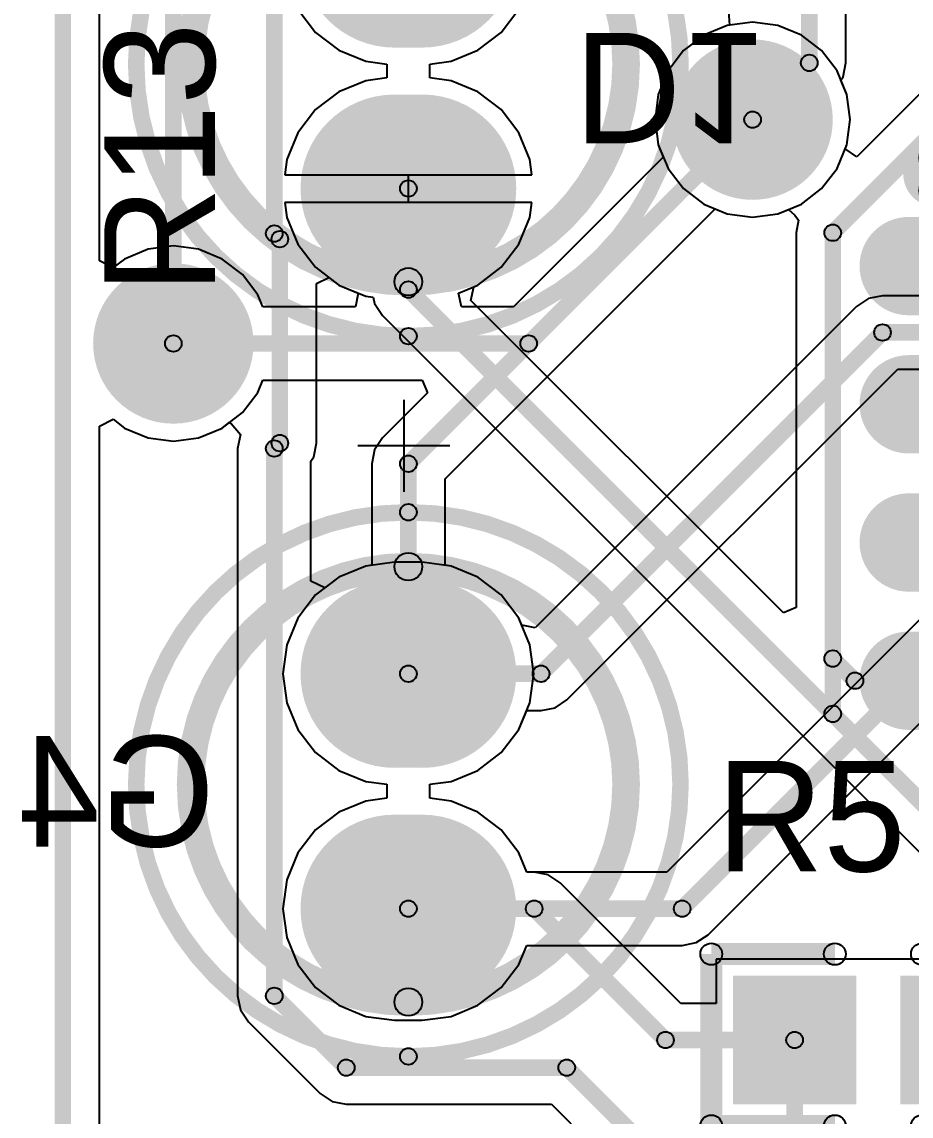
# Model space of a CAD drawing. Header units: millimetres. Extents: x -51.7 to 0.1, y -4.1 to 27.4.
# Drawn here: x -51.75 to -43.58, y 11.94 to 21.99 of the extents above; entities that cross this region are included whole.
import ezdxf

# ---------------------------------------------------------------- set-up
doc = ezdxf.new("R2010")
doc.units = ezdxf.units.MM
for name, color, linetype in [('BottomLayer', 5, 'Continuous'), ('BottomOverlay', 54, 'Continuous'), ('BottomSolder', 6, 'Continuous'), ('KeepOutLayer', 6, 'Continuous'), ('Mechanical13', 56, 'Continuous'), ('MultiLayer', 9, 'Continuous'), ('PadHoleLayer', 156, 'Continuous'), ('TopLayer', 1, 'Continuous'), ('TopOverlay', 2, 'Continuous'), ('TopPaste', 8, 'Continuous'), ('TopSolder', 216, 'Continuous'), ('ViaHoleLayer', 16, 'Continuous')]:
    doc.layers.add(name, color=color, linetype=linetype)

# ---------------------------------------------------------------- blocks, each defined once
blk = doc.blocks.new('0603_R_18')
at = {"layer": 'TopLayer'}
for points in [[(-1.235, 0.49), (-0.305, 0.49), (-0.305, -0.49), (-1.235, -0.49)], [(0.305, 0.49), (1.235, 0.49), (1.235, -0.49), (0.305, -0.49)]]:
    blk.add_hatch(color=1, dxfattribs=at).paths.add_polyline_path(points)
at = {"layer": 'TopOverlay'}
h = blk.add_hatch(color=2, dxfattribs=at)
edge = h.paths.add_edge_path()
edge.add_arc((-1.535, 0.79), 0.1, 0, 360)
h = blk.add_hatch(color=2, dxfattribs=at)
edge = h.paths.add_edge_path()
edge.add_arc((-1.535, 0.79), 0.1, 0, 360)
for points in [[(-1.535, 0.69), (-1.535, 0.89), (-0.4, 0.89), (-0.4, 0.69)], [(0.4, 0.69), (0.4, 0.89), (1.535, 0.89), (1.535, 0.69)], [(-1.435, -0.79), (-1.635, -0.79), (-1.635, 0.79), (-1.435, 0.79)], [(1.635, -0.79), (1.435, -0.79), (1.435, 0.79), (1.635, 0.79)], [(-1.535, -0.89), (-1.535, -0.69), (-0.4, -0.69), (-0.4, -0.89)], [(0.4, -0.89), (0.4, -0.69), (1.535, -0.69), (1.535, -0.89)]]:
    blk.add_hatch(color=2, dxfattribs=at).paths.add_polyline_path(points)
h = blk.add_hatch(color=2, dxfattribs=at)
edge = h.paths.add_edge_path()
edge.add_arc((-0.4, 0.79), 0.1, 0, 360)
h = blk.add_hatch(color=2, dxfattribs=at)
edge = h.paths.add_edge_path()
edge.add_arc((0.4, 0.79), 0.1, 0, 360)
h = blk.add_hatch(color=2, dxfattribs=at)
edge = h.paths.add_edge_path()
edge.add_arc((1.535, 0.79), 0.1, 0, 360)
h = blk.add_hatch(color=2, dxfattribs=at)
edge = h.paths.add_edge_path()
edge.add_arc((1.535, 0.79), 0.1, 0, 360)
h = blk.add_hatch(color=2, dxfattribs=at)
edge = h.paths.add_edge_path()
edge.add_arc((-1.535, -0.79), 0.1, 0, 360)
h = blk.add_hatch(color=2, dxfattribs=at)
edge = h.paths.add_edge_path()
edge.add_arc((-1.535, -0.79), 0.1, 0, 360)
h = blk.add_hatch(color=2, dxfattribs=at)
edge = h.paths.add_edge_path()
edge.add_arc((-0.4, -0.79), 0.1, 0, 360)
h = blk.add_hatch(color=2, dxfattribs=at)
edge = h.paths.add_edge_path()
edge.add_arc((0.4, -0.79), 0.1, 0, 360)
h = blk.add_hatch(color=2, dxfattribs=at)
edge = h.paths.add_edge_path()
edge.add_arc((1.535, -0.79), 0.1, 0, 360)
h = blk.add_hatch(color=2, dxfattribs=at)
edge = h.paths.add_edge_path()
edge.add_arc((1.535, -0.79), 0.1, 0, 360)
at = {"layer": 'TopPaste'}
for points in [[(-1.235, 0.49), (-0.305, 0.49), (-0.305, -0.49), (-1.235, -0.49)], [(0.305, 0.49), (1.235, 0.49), (1.235, -0.49), (0.305, -0.49)]]:
    blk.add_hatch(color=8, dxfattribs=at).paths.add_polyline_path(points)
at = {"layer": 'TopSolder'}
for points in [[(-1.337, 0.592), (-0.203, 0.592), (-0.203, -0.592), (-1.337, -0.592)], [(0.203, 0.592), (1.337, 0.592), (1.337, -0.592), (0.203, -0.592)]]:
    blk.add_hatch(color=216, dxfattribs=at).paths.add_polyline_path(points)
at = {"layer": 'TopOverlay'}
for centre in [(-1.535, 0.79), (-1.535, 0.79), (-0.4, 0.79), (0.4, 0.79), (1.535, 0.79), (1.535, 0.79), (-1.535, -0.79), (-1.535, -0.79), (-0.4, -0.79), (0.4, -0.79), (1.535, -0.79), (1.535, -0.79)]:
    blk.add_circle(centre, 0.1, dxfattribs=at)
blk = doc.blocks.new('3___LED___B_31')
at = {"layer": 'BottomLayer'}
h = blk.add_hatch(color=5, dxfattribs=at)
edge = h.paths.add_edge_path()
edge.add_arc((-1.079, -0.127), 0.762, 180, 360)
edge.add_line((-0.318, -0.127), (-0.318, 0.127))
edge.add_arc((-1.079, 0.127), 0.762, 0, 180)
edge.add_line((-1.841, 0.127), (-1.841, -0.127))
h = blk.add_hatch(color=5, dxfattribs=at)
edge = h.paths.add_edge_path()
edge.add_arc((1.079, -0.127), 0.762, 180, 360)
edge.add_line((1.841, -0.127), (1.841, 0.127))
edge.add_arc((1.079, 0.127), 0.762, 0, 180)
edge.add_line((0.318, 0.127), (0.318, -0.127))
at = {"layer": 'BottomOverlay'}
h = blk.add_hatch(color=54, dxfattribs=at)
edge = h.paths.add_edge_path()
edge.add_arc((-2.064, 0), 0.127, 0, 360)
h = blk.add_hatch(color=54, dxfattribs=at)
edge = h.paths.add_edge_path()
edge.add_arc((1.937, 0), 0.127, 0, 360)
h = blk.add_hatch(color=54, dxfattribs=at)
edge = h.paths.add_edge_path()
edge.add_arc((-2.564, 0), 0.0762, 0, 360)
h = blk.add_hatch(color=54, dxfattribs=at)
edge = h.paths.add_edge_path()
edge.add_arc((2.437, 0), 0.0762, 0, 360)
at = {"layer": 'BottomSolder'}
h = blk.add_hatch(color=6, dxfattribs=at)
edge = h.paths.add_edge_path()
edge.add_arc((-1.079, -0.127), 0.864, 180, 360)
edge.add_line((-0.216, -0.127), (-0.216, 0.127))
edge.add_arc((-1.079, 0.127), 0.864, 0, 180)
edge.add_line((-1.943, 0.127), (-1.943, -0.127))
h = blk.add_hatch(color=6, dxfattribs=at)
edge = h.paths.add_edge_path()
edge.add_arc((1.079, -0.127), 0.864, 180, 360)
edge.add_line((1.943, -0.127), (1.943, 0.127))
edge.add_arc((1.079, 0.127), 0.864, 0, 180)
edge.add_line((0.216, 0.127), (0.216, -0.127))
at = {"layer": 'MultiLayer'}
h = blk.add_hatch(color=9, dxfattribs=at)
edge = h.paths.add_edge_path()
edge.add_arc((-1.079, -0.127), 0.762, 180, 360)
edge.add_line((-0.318, -0.127), (-0.318, 0.127))
edge.add_arc((-1.079, 0.127), 0.762, 0, 180)
edge.add_line((-1.841, 0.127), (-1.841, -0.127))
h = blk.add_hatch(color=9, dxfattribs=at)
edge = h.paths.add_edge_path()
edge.add_arc((1.079, -0.127), 0.762, 180, 360)
edge.add_line((1.841, -0.127), (1.841, 0.127))
edge.add_arc((1.079, 0.127), 0.762, 0, 180)
edge.add_line((0.318, 0.127), (0.318, -0.127))
at = {"layer": 'PadHoleLayer'}
h = blk.add_hatch(color=156, dxfattribs=at)
edge = h.paths.add_edge_path()
edge.add_arc((-1.079, 0), 0.35, 0, 360)
h = blk.add_hatch(color=156, dxfattribs=at)
edge = h.paths.add_edge_path()
edge.add_arc((1.079, 0), 0.35, 0, 360)
at = {"layer": 'TopLayer'}
h = blk.add_hatch(color=1, dxfattribs=at)
edge = h.paths.add_edge_path()
edge.add_arc((-1.079, -0.127), 0.762, 180, 360)
edge.add_line((-0.318, -0.127), (-0.318, 0.127))
edge.add_arc((-1.079, 0.127), 0.762, 0, 180)
edge.add_line((-1.841, 0.127), (-1.841, -0.127))
h = blk.add_hatch(color=1, dxfattribs=at)
edge = h.paths.add_edge_path()
edge.add_arc((1.079, -0.127), 0.762, 180, 360)
edge.add_line((1.841, -0.127), (1.841, 0.127))
edge.add_arc((1.079, 0.127), 0.762, 0, 180)
edge.add_line((0.318, 0.127), (0.318, -0.127))
at = {"layer": 'TopSolder'}
h = blk.add_hatch(color=216, dxfattribs=at)
edge = h.paths.add_edge_path()
edge.add_arc((-1.079, -0.127), 0.864, 180, 360)
edge.add_line((-0.216, -0.127), (-0.216, 0.127))
edge.add_arc((-1.079, 0.127), 0.864, 0, 180)
edge.add_line((-1.943, 0.127), (-1.943, -0.127))
h = blk.add_hatch(color=216, dxfattribs=at)
edge = h.paths.add_edge_path()
edge.add_arc((1.079, -0.127), 0.864, 180, 360)
edge.add_line((1.943, -0.127), (1.943, 0.127))
edge.add_arc((1.079, 0.127), 0.864, 0, 180)
edge.add_line((0.216, 0.127), (0.216, -0.127))
at = {"layer": 'BottomOverlay'}
for p, q in [((-3.175, 0.381), (-3.175, -0.465)), ((-3.598, -0.042), (-2.752, -0.042))]:
    blk.add_line(p, q, dxfattribs=at)
for points, const_width in [([(2.437, 0, 1), (-2.564, 0, 1)], 0.152), ([(1.937, 0, 1), (-2.064, 0, 1)], 0.254)]:
    blk.add_lwpolyline(points, format="xyb", close=True, dxfattribs=dict(at, const_width=const_width))
for centre, radius in [((-2.064, 0), 0.127), ((1.937, 0), 0.127), ((-2.564, 0), 0.0762), ((2.437, 0), 0.0762)]:
    blk.add_circle(centre, radius, dxfattribs=at)
blk = doc.blocks.new('3___LED___B_35')
at = {"layer": 'BottomLayer'}
h = blk.add_hatch(color=5, dxfattribs=at)
edge = h.paths.add_edge_path()
edge.add_arc((-1.079, -0.127), 0.762, 180, 360)
edge.add_line((-0.317, -0.127), (-0.317, 0.127))
edge.add_arc((-1.079, 0.127), 0.762, 0, 180)
edge.add_line((-1.841, 0.127), (-1.841, -0.127))
h = blk.add_hatch(color=5, dxfattribs=at)
edge = h.paths.add_edge_path()
edge.add_arc((1.08, -0.127), 0.762, 180, 360)
edge.add_line((1.842, -0.127), (1.842, 0.127))
edge.add_arc((1.08, 0.127), 0.762, 0, 180)
edge.add_line((0.318, 0.127), (0.318, -0.127))
at = {"layer": 'BottomOverlay'}
h = blk.add_hatch(color=54, dxfattribs=at)
edge = h.paths.add_edge_path()
edge.add_arc((-2.064, 0), 0.127, 0, 360)
h = blk.add_hatch(color=54, dxfattribs=at)
edge = h.paths.add_edge_path()
edge.add_arc((1.937, 0), 0.127, 0, 360)
h = blk.add_hatch(color=54, dxfattribs=at)
edge = h.paths.add_edge_path()
edge.add_arc((-2.564, 0), 0.0762, 0, 360)
h = blk.add_hatch(color=54, dxfattribs=at)
edge = h.paths.add_edge_path()
edge.add_arc((2.437, 0), 0.0762, 0, 360)
at = {"layer": 'BottomSolder'}
h = blk.add_hatch(color=6, dxfattribs=at)
edge = h.paths.add_edge_path()
edge.add_arc((-1.079, -0.127), 0.864, 180, 360)
edge.add_line((-0.216, -0.127), (-0.216, 0.127))
edge.add_arc((-1.079, 0.127), 0.864, 0, 180)
edge.add_line((-1.943, 0.127), (-1.943, -0.127))
h = blk.add_hatch(color=6, dxfattribs=at)
edge = h.paths.add_edge_path()
edge.add_arc((1.08, -0.127), 0.864, 180, 360)
edge.add_line((1.943, -0.127), (1.943, 0.127))
edge.add_arc((1.08, 0.127), 0.864, 0, 180)
edge.add_line((0.216, 0.127), (0.216, -0.127))
at = {"layer": 'MultiLayer'}
h = blk.add_hatch(color=9, dxfattribs=at)
edge = h.paths.add_edge_path()
edge.add_arc((-1.079, -0.127), 0.762, 180, 360)
edge.add_line((-0.317, -0.127), (-0.317, 0.127))
edge.add_arc((-1.079, 0.127), 0.762, 0, 180)
edge.add_line((-1.841, 0.127), (-1.841, -0.127))
h = blk.add_hatch(color=9, dxfattribs=at)
edge = h.paths.add_edge_path()
edge.add_arc((1.08, -0.127), 0.762, 180, 360)
edge.add_line((1.842, -0.127), (1.842, 0.127))
edge.add_arc((1.08, 0.127), 0.762, 0, 180)
edge.add_line((0.318, 0.127), (0.318, -0.127))
at = {"layer": 'PadHoleLayer'}
h = blk.add_hatch(color=156, dxfattribs=at)
edge = h.paths.add_edge_path()
edge.add_arc((-1.079, 0), 0.35, 0, 360)
h = blk.add_hatch(color=156, dxfattribs=at)
edge = h.paths.add_edge_path()
edge.add_arc((1.08, 0), 0.35, 0, 360)
at = {"layer": 'TopLayer'}
h = blk.add_hatch(color=1, dxfattribs=at)
edge = h.paths.add_edge_path()
edge.add_arc((-1.079, -0.127), 0.762, 180, 360)
edge.add_line((-0.317, -0.127), (-0.317, 0.127))
edge.add_arc((-1.079, 0.127), 0.762, 0, 180)
edge.add_line((-1.841, 0.127), (-1.841, -0.127))
h = blk.add_hatch(color=1, dxfattribs=at)
edge = h.paths.add_edge_path()
edge.add_arc((1.08, -0.127), 0.762, 180, 360)
edge.add_line((1.842, -0.127), (1.842, 0.127))
edge.add_arc((1.08, 0.127), 0.762, 0, 180)
edge.add_line((0.318, 0.127), (0.318, -0.127))
at = {"layer": 'TopSolder'}
h = blk.add_hatch(color=216, dxfattribs=at)
edge = h.paths.add_edge_path()
edge.add_arc((-1.079, -0.127), 0.864, 180, 360)
edge.add_line((-0.216, -0.127), (-0.216, 0.127))
edge.add_arc((-1.079, 0.127), 0.864, 0, 180)
edge.add_line((-1.943, 0.127), (-1.943, -0.127))
h = blk.add_hatch(color=216, dxfattribs=at)
edge = h.paths.add_edge_path()
edge.add_arc((1.08, -0.127), 0.864, 180, 360)
edge.add_line((1.943, -0.127), (1.943, 0.127))
edge.add_arc((1.08, 0.127), 0.864, 0, 180)
edge.add_line((0.216, 0.127), (0.216, -0.127))
at = {"layer": 'BottomOverlay'}
for p, q in [((-3.175, 0.381), (-3.175, -0.465)), ((-3.598, -0.042), (-2.752, -0.042))]:
    blk.add_line(p, q, dxfattribs=at)
for points, const_width in [([(2.437, 0, 1), (-2.564, 0, 1)], 0.152), ([(1.937, 0, 1), (-2.064, 0, 1)], 0.254)]:
    blk.add_lwpolyline(points, format="xyb", close=True, dxfattribs=dict(at, const_width=const_width))
for centre, radius in [((-2.064, 0), 0.127), ((1.937, 0), 0.127), ((-2.564, 0), 0.0762), ((2.437, 0), 0.0762)]:
    blk.add_circle(centre, radius, dxfattribs=at)
blk = doc.blocks.new('SOIC_8_150____36')
at = {"layer": 'Mechanical13'}
h = blk.add_hatch(color=56, dxfattribs=at)
edge = h.paths.add_edge_path()
edge.add_arc((-2.525, 1.995), 0.05, 0, 360)
h = blk.add_hatch(color=56, dxfattribs=at)
edge = h.paths.add_edge_path()
edge.add_arc((-2.525, 1.995), 0.05, 0, 360)
for points in [[(2.525, 2.045), (2.525, 1.945), (-2.525, 1.945), (-2.525, 2.045)], [(-2.475, -1.995), (-2.575, -1.995), (-2.575, 1.995), (-2.475, 1.995)], [(2.575, -1.995), (2.475, -1.995), (2.475, 1.995), (2.575, 1.995)], [(2.525, -1.945), (2.525, -2.045), (-2.525, -2.045), (-2.525, -1.945)]]:
    blk.add_hatch(color=56, dxfattribs=at).paths.add_polyline_path(points)
h = blk.add_hatch(color=56, dxfattribs=at)
edge = h.paths.add_edge_path()
edge.add_arc((2.525, 1.995), 0.05, 0, 360)
h = blk.add_hatch(color=56, dxfattribs=at)
edge = h.paths.add_edge_path()
edge.add_arc((2.525, 1.995), 0.05, 0, 360)
h = blk.add_hatch(color=56, dxfattribs=at)
edge = h.paths.add_edge_path()
edge.add_arc((-2.125, -1.095), 0.05, 0, 360)
h = blk.add_hatch(color=56, dxfattribs=at)
edge = h.paths.add_edge_path()
edge.add_arc((-1.125, -1.095), 0.05, 0, 360)
h = blk.add_hatch(color=56, dxfattribs=at)
edge = h.paths.add_edge_path()
edge.add_arc((-2.525, -1.995), 0.05, 0, 360)
h = blk.add_hatch(color=56, dxfattribs=at)
edge = h.paths.add_edge_path()
edge.add_arc((-2.525, -1.995), 0.05, 0, 360)
h = blk.add_hatch(color=56, dxfattribs=at)
edge = h.paths.add_edge_path()
edge.add_arc((2.525, -1.995), 0.05, 0, 360)
h = blk.add_hatch(color=56, dxfattribs=at)
edge = h.paths.add_edge_path()
edge.add_arc((2.525, -1.995), 0.05, 0, 360)
at = {"layer": 'TopLayer'}
h = blk.add_hatch(color=1, dxfattribs=at)
edge = h.paths.add_edge_path()
edge.add_arc((-1.905, 3.15), 0.35, 0, 180)
edge.add_line((-2.255, 3.15), (-2.255, 2.05))
edge.add_arc((-1.905, 2.05), 0.35, 180, 360)
edge.add_line((-1.555, 2.05), (-1.555, 3.15))
h = blk.add_hatch(color=1, dxfattribs=at)
edge = h.paths.add_edge_path()
edge.add_arc((-0.635, 3.15), 0.35, 0, 180)
edge.add_line((-0.985, 3.15), (-0.985, 2.05))
edge.add_arc((-0.635, 2.05), 0.35, 180, 360)
edge.add_line((-0.285, 2.05), (-0.285, 3.15))
h = blk.add_hatch(color=1, dxfattribs=at)
edge = h.paths.add_edge_path()
edge.add_arc((0.635, 3.15), 0.35, 0, 180)
edge.add_line((0.285, 3.15), (0.285, 2.05))
edge.add_arc((0.635, 2.05), 0.35, 180, 360)
edge.add_line((0.985, 2.05), (0.985, 3.15))
h = blk.add_hatch(color=1, dxfattribs=at)
edge = h.paths.add_edge_path()
edge.add_arc((1.905, 3.15), 0.35, 0, 180)
edge.add_line((1.555, 3.15), (1.555, 2.05))
edge.add_arc((1.905, 2.05), 0.35, 180, 360)
edge.add_line((2.255, 2.05), (2.255, 3.15))
h = blk.add_hatch(color=1, dxfattribs=at)
edge = h.paths.add_edge_path()
edge.add_arc((-1.905, -2.05), 0.35, 0, 180)
edge.add_line((-2.255, -2.05), (-2.255, -3.15))
edge.add_arc((-1.905, -3.15), 0.35, 180, 360)
edge.add_line((-1.555, -3.15), (-1.555, -2.05))
h = blk.add_hatch(color=1, dxfattribs=at)
edge = h.paths.add_edge_path()
edge.add_arc((-0.635, -2.05), 0.35, 0, 180)
edge.add_line((-0.985, -2.05), (-0.985, -3.15))
edge.add_arc((-0.635, -3.15), 0.35, 180, 360)
edge.add_line((-0.285, -3.15), (-0.285, -2.05))
h = blk.add_hatch(color=1, dxfattribs=at)
edge = h.paths.add_edge_path()
edge.add_arc((0.635, -2.05), 0.35, 0, 180)
edge.add_line((0.285, -2.05), (0.285, -3.15))
edge.add_arc((0.635, -3.15), 0.35, 180, 360)
edge.add_line((0.985, -3.15), (0.985, -2.05))
h = blk.add_hatch(color=1, dxfattribs=at)
edge = h.paths.add_edge_path()
edge.add_arc((1.905, -2.05), 0.35, 0, 180)
edge.add_line((1.555, -2.05), (1.555, -3.15))
edge.add_arc((1.905, -3.15), 0.35, 180, 360)
edge.add_line((2.255, -3.15), (2.255, -2.05))
at = {"layer": 'TopOverlay'}
h = blk.add_hatch(color=2, dxfattribs=at)
edge = h.paths.add_edge_path()
edge.add_arc((-2.4, 1.4), 0.127, 0, 360)
h = blk.add_hatch(color=2, dxfattribs=at)
edge = h.paths.add_edge_path()
edge.add_arc((-2.4, 1.4), 0.127, 0, 360)
for points in [[(2.4, 1.527), (2.4, 1.273), (-2.4, 1.273), (-2.4, 1.527)], [(-2.273, -1.4), (-2.527, -1.4), (-2.527, 1.4), (-2.273, 1.4)], [(2.527, -1.4), (2.273, -1.4), (2.273, 1.4), (2.527, 1.4)], [(2.4, -1.273), (2.4, -1.527), (-2.4, -1.527), (-2.4, -1.273)]]:
    blk.add_hatch(color=2, dxfattribs=at).paths.add_polyline_path(points)
h = blk.add_hatch(color=2, dxfattribs=at)
edge = h.paths.add_edge_path()
edge.add_arc((2.4, 1.4), 0.127, 0, 360)
h = blk.add_hatch(color=2, dxfattribs=at)
edge = h.paths.add_edge_path()
edge.add_arc((2.4, 1.4), 0.127, 0, 360)
h = blk.add_hatch(color=2, dxfattribs=at)
edge = h.paths.add_edge_path()
edge.add_arc((-1.9, -0.7), 0.2, 0, 360)
h = blk.add_hatch(color=2, dxfattribs=at)
edge = h.paths.add_edge_path()
edge.add_arc((-1.5, -0.7), 0.2, 0, 360)
h = blk.add_hatch(color=2, dxfattribs=at)
edge = h.paths.add_edge_path()
edge.add_arc((-2.4, -1.4), 0.127, 0, 360)
h = blk.add_hatch(color=2, dxfattribs=at)
edge = h.paths.add_edge_path()
edge.add_arc((-2.4, -1.4), 0.127, 0, 360)
h = blk.add_hatch(color=2, dxfattribs=at)
edge = h.paths.add_edge_path()
edge.add_arc((2.4, -1.4), 0.127, 0, 360)
h = blk.add_hatch(color=2, dxfattribs=at)
edge = h.paths.add_edge_path()
edge.add_arc((2.4, -1.4), 0.127, 0, 360)
h = blk.add_hatch(color=2, dxfattribs=at)
edge = h.paths.add_edge_path()
edge.add_arc((-2.9, -2.9), 0.15, 0, 360)
h = blk.add_hatch(color=2, dxfattribs=at)
edge = h.paths.add_edge_path()
edge.add_arc((-2.6, -2.9), 0.15, 0, 360)
at = {"layer": 'TopPaste'}
h = blk.add_hatch(color=8, dxfattribs=at)
edge = h.paths.add_edge_path()
edge.add_arc((-1.905, 3.15), 0.35, 0, 180)
edge.add_line((-2.255, 3.15), (-2.255, 2.05))
edge.add_arc((-1.905, 2.05), 0.35, 180, 360)
edge.add_line((-1.555, 2.05), (-1.555, 3.15))
h = blk.add_hatch(color=8, dxfattribs=at)
edge = h.paths.add_edge_path()
edge.add_arc((-0.635, 3.15), 0.35, 0, 180)
edge.add_line((-0.985, 3.15), (-0.985, 2.05))
edge.add_arc((-0.635, 2.05), 0.35, 180, 360)
edge.add_line((-0.285, 2.05), (-0.285, 3.15))
h = blk.add_hatch(color=8, dxfattribs=at)
edge = h.paths.add_edge_path()
edge.add_arc((0.635, 3.15), 0.35, 0, 180)
edge.add_line((0.285, 3.15), (0.285, 2.05))
edge.add_arc((0.635, 2.05), 0.35, 180, 360)
edge.add_line((0.985, 2.05), (0.985, 3.15))
h = blk.add_hatch(color=8, dxfattribs=at)
edge = h.paths.add_edge_path()
edge.add_arc((1.905, 3.15), 0.35, 0, 180)
edge.add_line((1.555, 3.15), (1.555, 2.05))
edge.add_arc((1.905, 2.05), 0.35, 180, 360)
edge.add_line((2.255, 2.05), (2.255, 3.15))
h = blk.add_hatch(color=8, dxfattribs=at)
edge = h.paths.add_edge_path()
edge.add_arc((-1.905, -2.05), 0.35, 0, 180)
edge.add_line((-2.255, -2.05), (-2.255, -3.15))
edge.add_arc((-1.905, -3.15), 0.35, 180, 360)
edge.add_line((-1.555, -3.15), (-1.555, -2.05))
h = blk.add_hatch(color=8, dxfattribs=at)
edge = h.paths.add_edge_path()
edge.add_arc((-0.635, -2.05), 0.35, 0, 180)
edge.add_line((-0.985, -2.05), (-0.985, -3.15))
edge.add_arc((-0.635, -3.15), 0.35, 180, 360)
edge.add_line((-0.285, -3.15), (-0.285, -2.05))
h = blk.add_hatch(color=8, dxfattribs=at)
edge = h.paths.add_edge_path()
edge.add_arc((0.635, -2.05), 0.35, 0, 180)
edge.add_line((0.285, -2.05), (0.285, -3.15))
edge.add_arc((0.635, -3.15), 0.35, 180, 360)
edge.add_line((0.985, -3.15), (0.985, -2.05))
h = blk.add_hatch(color=8, dxfattribs=at)
edge = h.paths.add_edge_path()
edge.add_arc((1.905, -2.05), 0.35, 0, 180)
edge.add_line((1.555, -2.05), (1.555, -3.15))
edge.add_arc((1.905, -3.15), 0.35, 180, 360)
edge.add_line((2.255, -3.15), (2.255, -2.05))
at = {"layer": 'TopSolder'}
h = blk.add_hatch(color=216, dxfattribs=at)
edge = h.paths.add_edge_path()
edge.add_arc((-1.905, 3.15), 0.452, 0, 180)
edge.add_line((-2.357, 3.15), (-2.357, 2.05))
edge.add_arc((-1.905, 2.05), 0.452, 180, 360)
edge.add_line((-1.453, 2.05), (-1.453, 3.15))
h = blk.add_hatch(color=216, dxfattribs=at)
edge = h.paths.add_edge_path()
edge.add_arc((-0.635, 3.15), 0.452, 0, 180)
edge.add_line((-1.087, 3.15), (-1.087, 2.05))
edge.add_arc((-0.635, 2.05), 0.452, 180, 360)
edge.add_line((-0.183, 2.05), (-0.183, 3.15))
h = blk.add_hatch(color=216, dxfattribs=at)
edge = h.paths.add_edge_path()
edge.add_arc((0.635, 3.15), 0.452, 0, 180)
edge.add_line((0.183, 3.15), (0.183, 2.05))
edge.add_arc((0.635, 2.05), 0.452, 180, 360)
edge.add_line((1.087, 2.05), (1.087, 3.15))
h = blk.add_hatch(color=216, dxfattribs=at)
edge = h.paths.add_edge_path()
edge.add_arc((1.905, 3.15), 0.452, 0, 180)
edge.add_line((1.453, 3.15), (1.453, 2.05))
edge.add_arc((1.905, 2.05), 0.452, 180, 360)
edge.add_line((2.357, 2.05), (2.357, 3.15))
h = blk.add_hatch(color=216, dxfattribs=at)
edge = h.paths.add_edge_path()
edge.add_arc((-1.905, -2.05), 0.452, 0, 180)
edge.add_line((-2.357, -2.05), (-2.357, -3.15))
edge.add_arc((-1.905, -3.15), 0.452, 180, 360)
edge.add_line((-1.453, -3.15), (-1.453, -2.05))
h = blk.add_hatch(color=216, dxfattribs=at)
edge = h.paths.add_edge_path()
edge.add_arc((-0.635, -2.05), 0.452, 0, 180)
edge.add_line((-1.087, -2.05), (-1.087, -3.15))
edge.add_arc((-0.635, -3.15), 0.452, 180, 360)
edge.add_line((-0.183, -3.15), (-0.183, -2.05))
h = blk.add_hatch(color=216, dxfattribs=at)
edge = h.paths.add_edge_path()
edge.add_arc((0.635, -2.05), 0.452, 0, 180)
edge.add_line((0.183, -2.05), (0.183, -3.15))
edge.add_arc((0.635, -3.15), 0.452, 180, 360)
edge.add_line((1.087, -3.15), (1.087, -2.05))
h = blk.add_hatch(color=216, dxfattribs=at)
edge = h.paths.add_edge_path()
edge.add_arc((1.905, -2.05), 0.452, 0, 180)
edge.add_line((1.453, -2.05), (1.453, -3.15))
edge.add_arc((1.905, -3.15), 0.452, 180, 360)
edge.add_line((2.357, -3.15), (2.357, -2.05))
at = {"layer": 'Mechanical13', "const_width": 0.1}
blk.add_lwpolyline([(-1.125, -1.095, 1), (-2.125, -1.095, 1)], format="xyb", close=True, dxfattribs=at)
at = {"layer": 'Mechanical13'}
for centre in [(-2.525, 1.995), (-2.525, 1.995), (2.525, 1.995), (2.525, 1.995), (-2.125, -1.095), (-1.125, -1.095), (-2.525, -1.995), (-2.525, -1.995), (2.525, -1.995), (2.525, -1.995)]:
    blk.add_circle(centre, 0.05, dxfattribs=at)
at = {"layer": 'TopOverlay'}
for points, const_width in [([(-1.5, -0.7, 1), (-1.9, -0.7, 1)], 0.4), ([(-2.6, -2.9, 1), (-2.9, -2.9, 1)], 0.3)]:
    blk.add_lwpolyline(points, format="xyb", close=True, dxfattribs=dict(at, const_width=const_width))
for centre, radius in [((-2.4, 1.4), 0.127), ((-2.4, 1.4), 0.127), ((2.4, 1.4), 0.127), ((2.4, 1.4), 0.127), ((-1.9, -0.7), 0.2), ((-1.5, -0.7), 0.2), ((-2.4, -1.4), 0.127), ((-2.4, -1.4), 0.127), ((2.4, -1.4), 0.127), ((2.4, -1.4), 0.127), ((-2.9, -2.9), 0.15), ((-2.6, -2.9), 0.15)]:
    blk.add_circle(centre, radius, dxfattribs=at)

msp = doc.modelspace()

# ---------------------------------------------------------------- hatches: boundary and pattern name
at = {"layer": 'BottomLayer'}
h = msp.add_hatch(color=5, dxfattribs=at)
edge = h.paths.add_edge_path()
edge.add_arc((-45.034, 21.095), 0.635, 0, 360)
for points in [[(-47.037, 18.984), (-47.145, 19.092), (-45.088, 21.149), (-44.98, 21.041)], [(-43.84, 19.063), (-43.84, 19.216), (-39.56, 19.216), (-39.56, 19.063)], [(-50.355, 18.962), (-50.355, 19.114), (-47.091, 19.114), (-47.091, 18.962)], [(-46.923, 15.949), (-47.031, 16.056), (-43.894, 19.193), (-43.786, 19.086)], [(-48.142, 17.879), (-48.25, 17.987), (-47.145, 19.092), (-47.037, 18.984)], [(-45.628, 13.79), (-45.735, 13.897), (-41.481, 18.152), (-41.373, 18.044)], [(-48.12, 16.003), (-48.272, 16.003), (-48.272, 17.933), (-48.12, 17.933)], [(-48.196, 15.926), (-48.196, 16.079), (-46.977, 16.079), (-46.977, 15.926)], [(-48.196, 13.767), (-48.196, 13.92), (-45.681, 13.92), (-45.681, 13.767)]]:
    msp.add_hatch(color=5, dxfattribs=at).paths.add_polyline_path(points)
h = msp.add_hatch(color=5, dxfattribs=at)
edge = h.paths.add_edge_path()
edge.add_arc((-45.034, 21.095), 0.0762, 0, 360)
h = msp.add_hatch(color=5, dxfattribs=at)
edge = h.paths.add_edge_path()
edge.add_arc((-50.355, 19.038), 0.635, 0, 360)
h = msp.add_hatch(color=5, dxfattribs=at)
edge = h.paths.add_edge_path()
edge.add_arc((-43.84, 19.139), 0.0762, 0, 360)
h = msp.add_hatch(color=5, dxfattribs=at)
edge = h.paths.add_edge_path()
edge.add_arc((-43.84, 19.139), 0.0762, 0, 360)
h = msp.add_hatch(color=5, dxfattribs=at)
edge = h.paths.add_edge_path()
edge.add_arc((-50.355, 19.038), 0.0762, 0, 360)
h = msp.add_hatch(color=5, dxfattribs=at)
edge = h.paths.add_edge_path()
edge.add_arc((-47.091, 19.038), 0.0762, 0, 360)
h = msp.add_hatch(color=5, dxfattribs=at)
edge = h.paths.add_edge_path()
edge.add_arc((-47.091, 19.038), 0.0762, 0, 360)
h = msp.add_hatch(color=5, dxfattribs=at)
edge = h.paths.add_edge_path()
edge.add_arc((-47.091, 19.038), 0.0762, 0, 360)
h = msp.add_hatch(color=5, dxfattribs=at)
edge = h.paths.add_edge_path()
edge.add_arc((-48.196, 17.933), 0.0762, 0, 360)
h = msp.add_hatch(color=5, dxfattribs=at)
edge = h.paths.add_edge_path()
edge.add_arc((-48.196, 17.933), 0.0762, 0, 360)
h = msp.add_hatch(color=5, dxfattribs=at)
edge = h.paths.add_edge_path()
edge.add_arc((-48.196, 16.003), 0.0762, 0, 360)
h = msp.add_hatch(color=5, dxfattribs=at)
edge = h.paths.add_edge_path()
edge.add_arc((-48.196, 16.003), 0.0762, 0, 360)
h = msp.add_hatch(color=5, dxfattribs=at)
edge = h.paths.add_edge_path()
edge.add_arc((-46.977, 16.003), 0.0762, 0, 360)
h = msp.add_hatch(color=5, dxfattribs=at)
edge = h.paths.add_edge_path()
edge.add_arc((-46.977, 16.003), 0.0762, 0, 360)
h = msp.add_hatch(color=5, dxfattribs=at)
edge = h.paths.add_edge_path()
edge.add_arc((-48.196, 13.844), 0.0762, 0, 360)
h = msp.add_hatch(color=5, dxfattribs=at)
edge = h.paths.add_edge_path()
edge.add_arc((-45.681, 13.844), 0.0762, 0, 360)
h = msp.add_hatch(color=5, dxfattribs=at)
edge = h.paths.add_edge_path()
edge.add_arc((-45.681, 13.844), 0.0762, 0, 360)
at = {"layer": 'BottomSolder'}
h = msp.add_hatch(color=6, dxfattribs=at)
edge = h.paths.add_edge_path()
edge.add_arc((-45.034, 21.095), 0.737, 0, 360)
h = msp.add_hatch(color=6, dxfattribs=at)
edge = h.paths.add_edge_path()
edge.add_arc((-50.355, 19.038), 0.737, 0, 360)
at = {"layer": 'KeepOutLayer'}
msp.add_hatch(color=6, dxfattribs=at).paths.add_polyline_path([(-51.295, -0.064), (-51.447, -0.064), (-51.447, 27.369), (-51.295, 27.369)])
at = {"layer": 'TopLayer'}
for points in [[(-50.279, 19.038), (-50.431, 19.038), (-50.431, 23.388), (-50.279, 23.388)], [(-49.352, 20.048), (-49.504, 20.048), (-49.504, 23.203), (-49.352, 23.203)], [(-44.437, 21.616), (-44.589, 21.616), (-44.589, 22.67), (-44.437, 22.67)], [(-44.98, 21.041), (-45.088, 21.149), (-44.567, 21.67), (-44.459, 21.562)], [(-44.243, 20.002), (-44.351, 20.11), (-43.286, 21.174), (-43.179, 21.067)], [(-48.12, 19.533), (-48.272, 19.533), (-48.272, 20.462), (-48.12, 20.462)], [(-49.482, 19.994), (-49.374, 20.102), (-49.323, 20.051), (-49.431, 19.943)], [(-44.221, 16.142), (-44.373, 16.142), (-44.373, 20.056), (-44.221, 20.056)], [(-49.301, 18.123), (-49.453, 18.123), (-49.453, 19.997), (-49.301, 19.997)], [(-48.25, 19.479), (-48.142, 19.587), (-44.243, 15.688), (-44.351, 15.58)], [(-49.374, 18.019), (-49.482, 18.126), (-49.431, 18.177), (-49.323, 18.07)], [(-49.352, 13.043), (-49.504, 13.043), (-49.504, 18.073), (-49.352, 18.073)], [(-44.351, 16.088), (-44.243, 16.196), (-44.04, 15.993), (-44.148, 15.885)], [(-44.221, 15.634), (-44.373, 15.634), (-44.373, 16.142), (-44.221, 16.142)], [(-44.094, 15.863), (-44.094, 16.015), (-43.049, 16.015), (-43.049, 15.863)], [(-44.351, 15.58), (-44.243, 15.688), (-39.09, 10.535), (-39.198, 10.427)], [(-48.196, 13.767), (-48.196, 13.92), (-47.04, 13.92), (-47.04, 13.767)], [(-47.094, 13.79), (-46.986, 13.897), (-45.78, 12.691), (-45.888, 12.583)], [(-49.482, 12.99), (-49.374, 13.097), (-48.714, 12.437), (-48.821, 12.329)], [(-45.834, 12.561), (-45.834, 12.713), (-44.648, 12.713), (-44.648, 12.561)], [(-44.572, 8.09), (-44.724, 8.09), (-44.724, 12.637), (-44.572, 12.637)], [(-48.767, 12.307), (-48.767, 12.459), (-46.741, 12.459), (-46.741, 12.307)], [(-46.795, 12.329), (-46.688, 12.437), (-45.062, 10.811), (-45.17, 10.704)]]:
    msp.add_hatch(color=1, dxfattribs=at).paths.add_polyline_path(points)
h = msp.add_hatch(color=1, dxfattribs=at)
edge = h.paths.add_edge_path()
edge.add_arc((-45.034, 21.095), 0.635, 0, 360)
h = msp.add_hatch(color=1, dxfattribs=at)
edge = h.paths.add_edge_path()
edge.add_arc((-44.513, 21.616), 0.0762, 0, 360)
h = msp.add_hatch(color=1, dxfattribs=at)
edge = h.paths.add_edge_path()
edge.add_arc((-44.513, 21.616), 0.0762, 0, 360)
h = msp.add_hatch(color=1, dxfattribs=at)
edge = h.paths.add_edge_path()
edge.add_arc((-45.034, 21.095), 0.0762, 0, 360)
h = msp.add_hatch(color=1, dxfattribs=at)
edge = h.paths.add_edge_path()
edge.add_arc((-48.196, 20.462), 0.0762, 0, 360)
h = msp.add_hatch(color=1, dxfattribs=at)
edge = h.paths.add_edge_path()
edge.add_arc((-49.428, 20.048), 0.0762, 0, 360)
h = msp.add_hatch(color=1, dxfattribs=at)
edge = h.paths.add_edge_path()
edge.add_arc((-49.428, 20.048), 0.0762, 0, 360)
h = msp.add_hatch(color=1, dxfattribs=at)
edge = h.paths.add_edge_path()
edge.add_arc((-44.297, 20.056), 0.0762, 0, 360)
h = msp.add_hatch(color=1, dxfattribs=at)
edge = h.paths.add_edge_path()
edge.add_arc((-44.297, 20.056), 0.0762, 0, 360)
h = msp.add_hatch(color=1, dxfattribs=at)
edge = h.paths.add_edge_path()
edge.add_arc((-49.377, 19.997), 0.0762, 0, 360)
h = msp.add_hatch(color=1, dxfattribs=at)
edge = h.paths.add_edge_path()
edge.add_arc((-49.377, 19.997), 0.0762, 0, 360)
h = msp.add_hatch(color=1, dxfattribs=at)
edge = h.paths.add_edge_path()
edge.add_arc((-50.355, 19.038), 0.635, 0, 360)
h = msp.add_hatch(color=1, dxfattribs=at)
edge = h.paths.add_edge_path()
edge.add_arc((-48.196, 19.533), 0.0762, 0, 360)
h = msp.add_hatch(color=1, dxfattribs=at)
edge = h.paths.add_edge_path()
edge.add_arc((-48.196, 19.533), 0.0762, 0, 360)
h = msp.add_hatch(color=1, dxfattribs=at)
edge = h.paths.add_edge_path()
edge.add_arc((-50.355, 19.038), 0.0762, 0, 360)
h = msp.add_hatch(color=1, dxfattribs=at)
edge = h.paths.add_edge_path()
edge.add_arc((-49.428, 18.073), 0.0762, 0, 360)
h = msp.add_hatch(color=1, dxfattribs=at)
edge = h.paths.add_edge_path()
edge.add_arc((-49.428, 18.073), 0.0762, 0, 360)
h = msp.add_hatch(color=1, dxfattribs=at)
edge = h.paths.add_edge_path()
edge.add_arc((-49.377, 18.123), 0.0762, 0, 360)
h = msp.add_hatch(color=1, dxfattribs=at)
edge = h.paths.add_edge_path()
edge.add_arc((-49.377, 18.123), 0.0762, 0, 360)
h = msp.add_hatch(color=1, dxfattribs=at)
edge = h.paths.add_edge_path()
edge.add_arc((-44.297, 16.142), 0.0762, 0, 360)
h = msp.add_hatch(color=1, dxfattribs=at)
edge = h.paths.add_edge_path()
edge.add_arc((-44.297, 16.142), 0.0762, 0, 360)
h = msp.add_hatch(color=1, dxfattribs=at)
edge = h.paths.add_edge_path()
edge.add_arc((-44.297, 16.142), 0.0762, 0, 360)
h = msp.add_hatch(color=1, dxfattribs=at)
edge = h.paths.add_edge_path()
edge.add_arc((-44.094, 15.939), 0.0762, 0, 360)
h = msp.add_hatch(color=1, dxfattribs=at)
edge = h.paths.add_edge_path()
edge.add_arc((-44.094, 15.939), 0.0762, 0, 360)
h = msp.add_hatch(color=1, dxfattribs=at)
edge = h.paths.add_edge_path()
edge.add_arc((-44.297, 15.634), 0.0762, 0, 360)
h = msp.add_hatch(color=1, dxfattribs=at)
edge = h.paths.add_edge_path()
edge.add_arc((-44.297, 15.634), 0.0762, 0, 360)
h = msp.add_hatch(color=1, dxfattribs=at)
edge = h.paths.add_edge_path()
edge.add_arc((-44.297, 15.634), 0.0762, 0, 360)
h = msp.add_hatch(color=1, dxfattribs=at)
edge = h.paths.add_edge_path()
edge.add_arc((-48.196, 13.844), 0.0762, 0, 360)
h = msp.add_hatch(color=1, dxfattribs=at)
edge = h.paths.add_edge_path()
edge.add_arc((-47.04, 13.844), 0.0762, 0, 360)
h = msp.add_hatch(color=1, dxfattribs=at)
edge = h.paths.add_edge_path()
edge.add_arc((-47.04, 13.844), 0.0762, 0, 360)
h = msp.add_hatch(color=1, dxfattribs=at)
edge = h.paths.add_edge_path()
edge.add_arc((-49.428, 13.043), 0.0762, 0, 360)
h = msp.add_hatch(color=1, dxfattribs=at)
edge = h.paths.add_edge_path()
edge.add_arc((-49.428, 13.043), 0.0762, 0, 360)
h = msp.add_hatch(color=1, dxfattribs=at)
edge = h.paths.add_edge_path()
edge.add_arc((-45.834, 12.637), 0.0762, 0, 360)
h = msp.add_hatch(color=1, dxfattribs=at)
edge = h.paths.add_edge_path()
edge.add_arc((-45.834, 12.637), 0.0762, 0, 360)
h = msp.add_hatch(color=1, dxfattribs=at)
edge = h.paths.add_edge_path()
edge.add_arc((-44.648, 12.637), 0.0762, 0, 360)
h = msp.add_hatch(color=1, dxfattribs=at)
edge = h.paths.add_edge_path()
edge.add_arc((-44.648, 12.637), 0.0762, 0, 360)
h = msp.add_hatch(color=1, dxfattribs=at)
edge = h.paths.add_edge_path()
edge.add_arc((-48.767, 12.383), 0.0762, 0, 360)
h = msp.add_hatch(color=1, dxfattribs=at)
edge = h.paths.add_edge_path()
edge.add_arc((-48.767, 12.383), 0.0762, 0, 360)
h = msp.add_hatch(color=1, dxfattribs=at)
edge = h.paths.add_edge_path()
edge.add_arc((-46.741, 12.383), 0.0762, 0, 360)
h = msp.add_hatch(color=1, dxfattribs=at)
edge = h.paths.add_edge_path()
edge.add_arc((-46.741, 12.383), 0.0762, 0, 360)
at = {"layer": 'TopSolder'}
h = msp.add_hatch(color=216, dxfattribs=at)
edge = h.paths.add_edge_path()
edge.add_arc((-45.034, 21.095), 0.737, 0, 360)
h = msp.add_hatch(color=216, dxfattribs=at)
edge = h.paths.add_edge_path()
edge.add_arc((-50.355, 19.038), 0.737, 0, 360)
at = {"layer": 'ViaHoleLayer'}
h = msp.add_hatch(color=16, dxfattribs=at)
edge = h.paths.add_edge_path()
edge.add_arc((-45.034, 21.095), 0.356, 0, 360)
h = msp.add_hatch(color=16, dxfattribs=at)
edge = h.paths.add_edge_path()
edge.add_arc((-50.355, 19.038), 0.356, 0, 360)

# ---------------------------------------------------------------- linework, layer by layer
at = {"layer": 'BottomLayer'}
for p, q in [((-51.034, 19.797), (-51.034, 27.032)), ((-49.21, 22.109), (-49.048, 21.897)), ((-47.344, 21.897), (-47.182, 22.109)), ((-45.266, 21.961), (-45.482, 21.872)), ((-45.034, 21.992), (-45.266, 21.961)), ((-44.802, 21.961), (-45.034, 21.992)), ((-44.585, 21.872), (-44.802, 21.961)), ((-49.048, 21.897), (-48.835, 21.734)), ((-47.557, 21.734), (-47.344, 21.897)), ((-45.482, 21.872), (-45.668, 21.729)), ((-44.4, 21.729), (-44.585, 21.872)), ((-48.835, 21.734), (-48.588, 21.632)), ((-47.804, 21.632), (-47.557, 21.734)), ((-45.668, 21.729), (-45.81, 21.544)), ((-44.257, 21.544), (-44.4, 21.729)), ((-48.588, 21.632), (-48.394, 21.606)), ((-47.998, 21.606), (-47.804, 21.632)), ((-48.394, 21.606), (-48.394, 21.478)), ((-47.998, 21.478), (-47.998, 21.606)), ((-45.81, 21.544), (-45.9, 21.327)), ((-44.168, 21.327), (-44.257, 21.544)), ((-48.588, 21.452), (-48.835, 21.35)), ((-48.394, 21.478), (-48.588, 21.452)), ((-47.804, 21.452), (-47.998, 21.478)), ((-47.557, 21.35), (-47.804, 21.452)), ((-48.835, 21.35), (-49.048, 21.187)), ((-47.344, 21.187), (-47.557, 21.35)), ((-45.9, 21.327), (-45.93, 21.095)), ((-44.137, 21.095), (-44.168, 21.327)), ((-49.048, 21.187), (-49.21, 20.975)), ((-47.182, 20.975), (-47.344, 21.187)), ((-45.93, 21.095), (-45.9, 20.863)), ((-44.168, 20.863), (-44.137, 21.095)), ((-49.21, 20.975), (-49.313, 20.728)), ((-47.079, 20.728), (-47.182, 20.975)), ((-45.9, 20.863), (-45.854, 20.751)), ((-44.257, 20.647), (-44.168, 20.863)), ((-49.313, 20.728), (-49.331, 20.589)), ((-45.854, 20.751), (-47.231, 19.374)), ((-47.061, 20.589), (-47.079, 20.728)), ((-44.4, 20.461), (-44.257, 20.647)), ((-49.331, 20.589), (-48.196, 20.589)), ((-48.196, 20.589), (-47.061, 20.589)), ((-44.585, 20.319), (-44.4, 20.461)), ((-48.196, 20.335), (-49.331, 20.335)), ((-49.331, 20.335), (-49.313, 20.197)), ((-47.061, 20.335), (-48.196, 20.335)), ((-47.079, 20.197), (-47.061, 20.335)), ((-44.802, 20.229), (-44.585, 20.319)), ((-46.853, 18.8), (-45.377, 20.275)), ((-45.377, 20.275), (-45.266, 20.229)), ((-45.266, 20.229), (-45.034, 20.199)), ((-45.034, 20.199), (-44.802, 20.229)), ((-49.313, 20.197), (-49.21, 19.95)), ((-47.182, 19.95), (-47.079, 20.197)), ((-50.355, 19.934), (-50.587, 19.904)), ((-50.123, 19.904), (-50.355, 19.934)), ((-49.21, 19.95), (-49.048, 19.738)), ((-47.344, 19.738), (-47.182, 19.95)), ((-50.803, 19.814), (-50.907, 19.735)), ((-50.587, 19.904), (-50.803, 19.814)), ((-49.907, 19.814), (-50.123, 19.904)), ((-49.721, 19.672), (-49.907, 19.814)), ((-50.907, 19.735), (-51.034, 19.797)), ((-49.048, 19.738), (-48.835, 19.575)), ((-47.557, 19.575), (-47.344, 19.738)), ((-49.578, 19.486), (-49.721, 19.672)), ((-48.835, 19.575), (-48.658, 19.501)), ((-47.734, 19.501), (-47.557, 19.575)), ((-49.532, 19.374), (-49.578, 19.486)), ((-48.658, 19.501), (-48.683, 19.374)), ((-47.709, 19.374), (-47.734, 19.501)), ((-43.969, 19.45), (-44.078, 19.377)), ((-43.84, 19.476), (-43.969, 19.45)), ((-40.916, 19.476), (-43.84, 19.476)), ((-48.683, 19.374), (-49.532, 19.374)), ((-47.231, 19.374), (-47.709, 19.374)), ((-44.078, 19.377), (-47.03, 16.425)), ((-47.859, 17.793), (-46.853, 18.8)), ((-46.739, 15.764), (-43.7, 18.803)), ((-43.7, 18.803), (-42.167, 18.803)), ((-49.578, 18.589), (-49.532, 18.701)), ((-49.532, 18.701), (-48.07, 18.701)), ((-48.07, 18.701), (-48.021, 18.584)), ((-49.721, 18.404), (-49.578, 18.589)), ((-48.021, 18.584), (-48.434, 18.171)), ((-49.907, 18.261), (-49.721, 18.404)), ((-51.034, 18.278), (-50.907, 18.341)), ((-50.907, 18.341), (-50.803, 18.261)), ((-51.034, 0.075), (-51.034, 18.278)), ((-50.803, 18.261), (-50.587, 18.172)), ((-50.123, 18.172), (-49.907, 18.261)), ((-50.587, 18.172), (-50.355, 18.141)), ((-50.355, 18.141), (-50.123, 18.172)), ((-48.434, 18.171), (-48.507, 18.062)), ((-48.507, 18.062), (-48.533, 17.933)), ((-48.533, 17.933), (-48.533, 17)), ((-47.859, 17), (-47.859, 17.793)), ((-42.247, 17.754), (-45.821, 14.18)), ((-45.443, 13.605), (-41.771, 17.278)), ((-48.533, 17), (-48.588, 16.992)), ((-47.804, 16.992), (-47.859, 17)), ((-48.588, 16.992), (-48.835, 16.89)), ((-47.557, 16.89), (-47.804, 16.992)), ((-48.835, 16.89), (-49.048, 16.727)), ((-47.344, 16.727), (-47.557, 16.89)), ((-49.048, 16.727), (-49.21, 16.515)), ((-47.182, 16.515), (-47.344, 16.727)), ((-49.21, 16.515), (-49.313, 16.268)), ((-47.155, 16.45), (-47.182, 16.515)), ((-47.03, 16.425), (-47.155, 16.45)), ((-49.313, 16.268), (-49.348, 16.003)), ((-49.348, 16.003), (-49.313, 15.737)), ((-49.313, 15.737), (-49.21, 15.49)), ((-46.977, 15.666), (-46.848, 15.691)), ((-46.848, 15.691), (-46.739, 15.764)), ((-47.182, 15.49), (-47.109, 15.666)), ((-47.109, 15.666), (-46.977, 15.666)), ((-49.21, 15.49), (-49.048, 15.278)), ((-47.344, 15.278), (-47.182, 15.49)), ((-49.048, 15.278), (-48.835, 15.115)), ((-47.557, 15.115), (-47.344, 15.278)), ((-48.835, 15.115), (-48.588, 15.013)), ((-47.804, 15.013), (-47.557, 15.115)), ((-48.588, 15.013), (-48.394, 14.987)), ((-48.394, 14.987), (-48.394, 14.859)), ((-47.998, 14.987), (-47.804, 15.013)), ((-47.998, 14.859), (-47.998, 14.987)), ((-48.588, 14.833), (-48.835, 14.731)), ((-48.394, 14.859), (-48.588, 14.833)), ((-47.804, 14.833), (-47.998, 14.859)), ((-47.557, 14.731), (-47.804, 14.833)), ((-48.835, 14.731), (-49.048, 14.568)), ((-47.344, 14.568), (-47.557, 14.731)), ((-49.048, 14.568), (-49.21, 14.356)), ((-47.182, 14.356), (-47.344, 14.568)), ((-49.21, 14.356), (-49.313, 14.109)), ((-47.109, 14.18), (-47.182, 14.356)), ((-45.821, 14.18), (-47.109, 14.18)), ((-49.313, 14.109), (-49.348, 13.844)), ((-49.348, 13.844), (-49.313, 13.578)), ((-49.313, 13.578), (-49.21, 13.331)), ((-45.553, 13.532), (-45.443, 13.605)), ((-47.182, 13.331), (-47.109, 13.507)), ((-47.109, 13.507), (-45.681, 13.507)), ((-45.681, 13.507), (-45.553, 13.532)), ((-49.21, 13.331), (-49.048, 13.119)), ((-47.344, 13.119), (-47.182, 13.331)), ((-49.048, 13.119), (-48.835, 12.956)), ((-47.557, 12.956), (-47.344, 13.119)), ((-48.835, 12.956), (-48.588, 12.854)), ((-47.804, 12.854), (-47.557, 12.956)), ((-48.588, 12.854), (-48.323, 12.819)), ((-48.323, 12.819), (-48.069, 12.819)), ((-48.069, 12.819), (-47.804, 12.854))]:
    msp.add_line(p, q, dxfattribs=at)
for centre in [(-45.034, 21.095), (-43.84, 19.139), (-43.84, 19.139), (-50.355, 19.038), (-47.091, 19.038), (-47.091, 19.038), (-47.091, 19.038), (-48.196, 17.933), (-48.196, 17.933), (-48.196, 16.003), (-48.196, 16.003), (-46.977, 16.003), (-46.977, 16.003), (-48.196, 13.844), (-45.681, 13.844), (-45.681, 13.844)]:
    msp.add_circle(centre, 0.0762, dxfattribs=at)
at = {"layer": 'TopLayer'}
for p, q in [((-47.344, 21.897), (-47.182, 22.109)), ((-45.254, 22.091), (-45.245, 21.964)), ((-44.176, 21.616), (-44.176, 22.091)), ((-45.266, 21.961), (-45.482, 21.872)), ((-45.245, 21.964), (-45.266, 21.961)), ((-47.557, 21.734), (-47.344, 21.897)), ((-45.482, 21.872), (-45.668, 21.729)), ((-47.804, 21.632), (-47.557, 21.734)), ((-45.668, 21.729), (-45.81, 21.544)), ((-47.998, 21.606), (-47.804, 21.632)), ((-47.998, 21.478), (-47.998, 21.606)), ((-45.81, 21.544), (-45.9, 21.327)), ((-44.202, 21.487), (-44.176, 21.616)), ((-47.804, 21.452), (-47.998, 21.478)), ((-47.557, 21.35), (-47.804, 21.452)), ((-44.222, 21.458), (-44.202, 21.487)), ((-44.168, 21.327), (-44.222, 21.458)), ((-47.344, 21.187), (-47.557, 21.35)), ((-45.9, 21.327), (-45.93, 21.095)), ((-44.137, 21.095), (-44.168, 21.327)), ((-43.471, 21.359), (-44.075, 20.754)), ((-47.182, 20.975), (-47.344, 21.187)), ((-45.93, 21.095), (-45.9, 20.863)), ((-44.168, 20.863), (-44.137, 21.095)), ((-47.079, 20.728), (-47.182, 20.975)), ((-45.9, 20.863), (-45.81, 20.647)), ((-44.183, 20.826), (-44.168, 20.863)), ((-44.075, 20.754), (-44.183, 20.826)), ((-47.061, 20.589), (-47.079, 20.728)), ((-45.81, 20.647), (-45.668, 20.461)), ((-48.196, 20.335), (-48.196, 20.589)), ((-48.196, 20.589), (-47.061, 20.589)), ((-45.668, 20.461), (-45.482, 20.319)), ((-47.061, 20.335), (-48.196, 20.335)), ((-47.079, 20.197), (-47.061, 20.335)), ((-45.482, 20.319), (-45.266, 20.229)), ((-45.266, 20.229), (-45.034, 20.199)), ((-45.034, 20.199), (-44.802, 20.229)), ((-44.802, 20.229), (-44.704, 20.269)), ((-44.704, 20.269), (-44.646, 20.218)), ((-44.646, 20.218), (-44.611, 20.171)), ((-47.182, 19.95), (-47.079, 20.197)), ((-44.611, 20.171), (-44.634, 20.056)), ((-44.634, 20.056), (-44.634, 16.613)), ((-47.344, 19.738), (-47.182, 19.95)), ((-47.557, 19.575), (-47.344, 19.738)), ((-49.04, 19.589), (-48.927, 19.645)), ((-48.927, 19.645), (-48.835, 19.575)), ((-49.04, 18.123), (-49.04, 19.589)), ((-48.835, 19.575), (-48.588, 19.473)), ((-47.621, 19.434), (-47.596, 19.559)), ((-47.596, 19.559), (-47.557, 19.575)), ((-48.588, 19.473), (-48.519, 19.463)), ((-48.519, 19.463), (-48.507, 19.404)), ((-44.751, 16.564), (-47.621, 19.434)), ((-48.507, 19.404), (-48.434, 19.295)), ((-48.434, 19.295), (-44.535, 15.396)), ((-51.034, 18.278), (-50.907, 18.341)), ((-50.907, 18.341), (-50.803, 18.261)), ((-49.907, 18.261), (-49.841, 18.312)), ((-49.841, 18.312), (-49.824, 18.303)), ((-49.824, 18.303), (-49.739, 18.201)), ((-51.034, 0.075), (-51.034, 18.278)), ((-50.803, 18.261), (-50.587, 18.172)), ((-50.123, 18.172), (-49.907, 18.261)), ((-49.739, 18.201), (-49.765, 18.073)), ((-50.587, 18.172), (-50.355, 18.141)), ((-50.355, 18.141), (-50.123, 18.172)), ((-49.066, 17.995), (-49.04, 18.123)), ((-49.765, 18.073), (-49.765, 13.043)), ((-49.091, 17.957), (-49.066, 17.995)), ((-49.091, 16.854), (-49.091, 17.957)), ((-48.323, 17.027), (-48.588, 16.992)), ((-48.069, 17.027), (-48.323, 17.027)), ((-47.804, 16.992), (-48.069, 17.027)), ((-48.588, 16.992), (-48.835, 16.89)), ((-47.557, 16.89), (-47.804, 16.992)), ((-48.964, 16.791), (-49.091, 16.854)), ((-48.835, 16.89), (-48.964, 16.791)), ((-47.344, 16.727), (-47.557, 16.89)), ((-47.182, 16.515), (-47.344, 16.727)), ((-44.634, 16.613), (-44.751, 16.564)), ((-47.079, 16.268), (-47.182, 16.515)), ((-47.044, 16.003), (-47.079, 16.268)), ((-47.079, 15.737), (-47.044, 16.003)), ((-47.182, 15.49), (-47.079, 15.737)), ((-47.344, 15.278), (-47.182, 15.49)), ((-44.535, 15.396), (-42.637, 13.498)), ((-47.557, 15.115), (-47.344, 15.278)), ((-47.804, 15.013), (-47.557, 15.115)), ((-47.998, 14.987), (-47.804, 15.013)), ((-47.998, 14.859), (-47.998, 14.987)), ((-47.804, 14.833), (-47.998, 14.859)), ((-47.557, 14.731), (-47.804, 14.833)), ((-47.344, 14.568), (-47.557, 14.731)), ((-47.182, 14.356), (-47.344, 14.568)), ((-47.109, 14.18), (-47.182, 14.356)), ((-47.04, 14.18), (-47.109, 14.18)), ((-46.911, 14.155), (-47.04, 14.18)), ((-46.802, 14.082), (-46.911, 14.155)), ((-45.694, 12.974), (-46.802, 14.082)), ((-43.929, 13.381), (-45.367, 13.381)), ((-45.367, 13.381), (-45.367, 12.974)), ((-43.827, 13.381), (-43.929, 13.381)), ((-43.929, 13.381), (-43.929, 13.381)), ((-42.686, 13.381), (-43.827, 13.381)), ((-43.827, 13.381), (-43.827, 13.381)), ((-49.765, 13.043), (-49.739, 12.915)), ((-45.367, 12.974), (-45.694, 12.974)), ((-49.739, 12.915), (-49.666, 12.805)), ((-49.666, 12.805), (-49.006, 12.145)), ((-49.006, 12.145), (-48.896, 12.072)), ((-48.896, 12.072), (-48.767, 12.046)), ((-48.767, 12.046), (-48.767, 12.046)), ((-48.767, 12.046), (-46.881, 12.046)), ((-46.881, 12.046), (-45.452, 10.618))]:
    msp.add_line(p, q, dxfattribs=at)
for centre in [(-44.513, 21.616), (-44.513, 21.616), (-45.034, 21.095), (-48.196, 20.462), (-49.428, 20.048), (-49.428, 20.048), (-44.297, 20.056), (-44.297, 20.056), (-49.377, 19.997), (-49.377, 19.997), (-48.196, 19.533), (-48.196, 19.533), (-50.355, 19.038), (-49.428, 18.073), (-49.428, 18.073), (-49.377, 18.123), (-49.377, 18.123), (-44.297, 16.142), (-44.297, 16.142), (-44.297, 16.142), (-44.094, 15.939), (-44.094, 15.939), (-44.297, 15.634), (-44.297, 15.634), (-44.297, 15.634), (-48.196, 13.844), (-47.04, 13.844), (-47.04, 13.844), (-49.428, 13.043), (-49.428, 13.043), (-45.834, 12.637), (-45.834, 12.637), (-44.648, 12.637), (-44.648, 12.637), (-48.767, 12.383), (-48.767, 12.383), (-46.741, 12.383), (-46.741, 12.383)]:
    msp.add_circle(centre, 0.0762, dxfattribs=at)

# ---------------------------------------------------------------- block references
for name, p, rotation in [('3___LED___B_35', (-48.196, 21.542), 270), ('SOIC_8_150____36', (-40.449, 17.844), 270), ('3___LED___B_31', (-48.196, 14.923), 270), ('0603_R_18', (-43.878, 12.637), 360)]:
    msp.add_blockref(name, p, dxfattribs=dict(rotation=rotation))

# ---------------------------------------------------------------- texts
at = {"layer": 'BottomOverlay', "text_generation_flag": 2}
msp.add_text('D1', height=1.016, rotation=180, dxfattribs=at).set_placement((-46.672, 21.892))
msp.add_text('G4', height=1.016, dxfattribs=at).set_placement((-49.974, 14.415))
at = {"layer": 'TopOverlay'}
msp.add_text('R13', height=1.016, rotation=90, dxfattribs=at).set_placement((-49.974, 19.495))
msp.add_text('R5', height=1.016, dxfattribs=at).set_placement((-45.364, 14.186))

doc.saveas('drawing.dxf')
